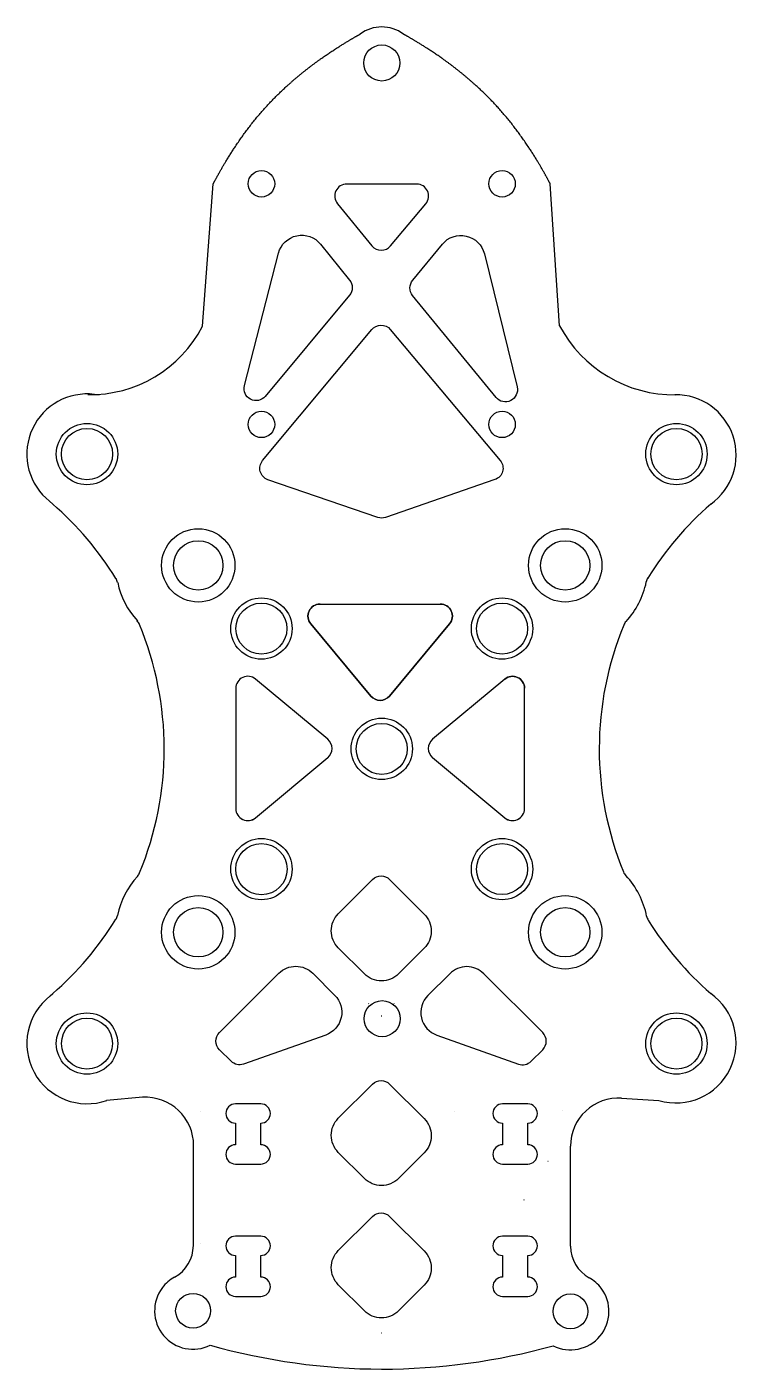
# Model space of a CAD drawing. Header units: millimetres. Extents: x -30 to 29, y -52 to 60.
import ezdxf

# ---------------------------------------------------------------- set-up
doc = ezdxf.new("R2010")
doc.units = ezdxf.units.MM
doc.layers.get('0').update_dxf_attribs({"linetype": 'CONTINUOUS'})

msp = doc.modelspace()

# ---------------------------------------------------------------- linework, layer by layer
for p, q in [((-14.9, 35.13), (-14, 46.97)), ((14.78, 35.17), (14, 46.97)), ((-28.19, 21.12), (-27.34, 20.35)), ((-5.13, 12.03), (4.87, 12.03)), ((-5.9, 10.39), (-0.9, 4.39)), ((0.64, 4.39), (5.64, 10.39)), ((-27.56, -20.54), (-27.34, -20.35)), ((-19.87, -28.96), (-22.88, -29.22)), ((15, -30.1), (15, -30.1)), ((15, -30.1), (15, -30.1)), ((15, -30.1), (15, -30.1)), ((19.94, -29.03), (23.04, -29.23)), ((-15.66, -41.29), (-15.64, -32.97)), ((15.69, -41.34), (15.69, -33.02)), ((11.83, -37.49), (11.82, -37.49)), ((0, -48.58), (-0.02, -48.58))]:
    msp.add_line(p, q)
for points in [[(-0.81, 41.81, 0.469837), (0.73, 41.8), (3.66, 45.31, 0.636691), (2.9, 46.95), (-2.91, 46.95, 0.633385), (-3.68, 45.31)], [(-5.08, 41.95), (-2.67, 38.97, -0.35776), (-2.68, 37.7), (-9.69, 29.3, -0.800532), (-11.42, 30.19), (-8.58, 41.2, -0.616081)], [(9.5, 29.21), (2.57, 37.68, -0.357817), (2.58, 38.95), (5.04, 41.95, -0.617224), (8.53, 41.15), (11.25, 30.08, -0.799092)], [(0.32, 19.24, -0.167479), (-0.33, 19.24), (-9.46, 22.37, -0.525079), (-9.9, 23.96), (-0.83, 34.85, -0.467409), (0.71, 34.86), (9.85, 23.96, -0.525849), (9.41, 22.38)], [(0.64, 4.39, -0.468375), (-0.9, 4.39), (-5.9, 10.39, -0.635878), (-5.13, 12.03), (4.87, 12.03, -0.635878), (5.64, 10.39)], [(-4.49, 0.8), (-10.49, 5.8, 0.635878), (-12.13, 5.03), (-12.13, -4.97, 0.635878), (-10.49, -5.73), (-4.49, -0.73, 0.468375)], [(10.23, -5.73, 0.635878), (11.87, -4.97), (11.87, 5.03, 0.635878), (10.23, 5.8), (4.23, 0.8, 0.468375), (4.23, -0.73)], [(0.65, -10.86), (3.53, -13.74, -0.414214), (3.53, -16.57), (1.39, -18.71, -0.414214), (-1.44, -18.71), (-3.61, -16.54, -0.414214), (-3.61, -13.71), (-0.76, -10.86, -0.414214)], [(-3.91, -20.49, -0.5513), (-4.65, -23.79), (-11.48, -26.21, -0.289241), (-12.52, -25.97), (-13.49, -25.01, -0.414214), (-13.49, -23.59), (-8.56, -18.66, -0.414214), (-5.73, -18.66)], [(13.38, -23.59), (8.48, -18.69, 0.414214), (5.65, -18.69), (3.84, -20.5, 0.5513), (4.58, -23.8), (11.37, -26.21, 0.289241), (12.41, -25.97), (13.38, -25.01, 0.414214)], [(-3.61, -33.54, -0.414214), (-3.61, -30.71), (-0.76, -27.86, -0.414214), (0.65, -27.86), (3.53, -30.74, -0.414214), (3.53, -33.57), (1.39, -35.71, -0.414214), (-1.44, -35.71)], [(-12.16, -29.51, 1), (-12.16, -31.11), (-12.16, -32.91, 1), (-12.16, -34.51), (-10.06, -34.51, 1), (-10.06, -32.91), (-10.06, -31.11, 1), (-10.06, -29.51)], [(12.14, -29.51), (10.04, -29.51, 1), (10.04, -31.11), (10.04, -32.91, 1), (10.04, -34.51), (12.14, -34.51, 1), (12.14, -32.91), (12.14, -31.11, 1)], [(11.83, -37.49), (11.82, -37.49, 0.000506)], [(-3.61, -41.71), (-0.76, -38.86, -0.414214), (0.65, -38.86), (3.53, -41.74, -0.414214), (3.53, -44.57), (1.39, -46.71, -0.414214), (-1.44, -46.71), (-3.61, -44.54, -0.414214)], [(-10.06, -40.51), (-12.16, -40.51, 1), (-12.16, -42.11), (-12.16, -43.91, 1), (-12.16, -45.51), (-10.06, -45.51, 1), (-10.06, -43.91), (-10.06, -42.11, 1)], [(12.14, -40.51), (10.04, -40.51, 1), (10.04, -42.11), (10.04, -43.91, 1), (10.04, -45.51), (12.14, -45.51, 1), (12.14, -43.91), (12.14, -42.11, 1)]]:
    msp.add_lwpolyline(points, format="xyb", close=True)
for centre, radius in [((0, 57.01), 1.5), ((-10, 46.97), 1.1), ((10, 46.97), 1.1), ((-10, 26.97), 1.1), ((10, 26.97), 1.1), ((-24.5, 24.5), 2.55), ((24.5, 24.5), 2.55), ((-24.5, 24.5), 2.13), ((24.5, 24.5), 2.13), ((-15.25, 15.25), 3.05), ((15.25, 15.25), 3.05), ((-15.25, 15.25), 2.05), ((15.25, 15.25), 2.05), ((-10, 10), 2.55), ((10, 10), 2.55), ((-10, 10), 2.12), ((10, 10), 2.12), ((0, 0), 2.55), ((0, 0), 2.12), ((-10, -10), 2.55), ((10, -10), 2.55), ((-10, -10), 2.13), ((10, -10), 2.12), ((-15.25, -15.25), 3.05), ((15.25, -15.25), 3.05), ((-15.25, -15.25), 2.05), ((15.25, -15.25), 2.05), ((0.03, -22.43), 1.5), ((-24.5, -24.5), 2.55), ((24.5, -24.5), 2.55), ((-24.5, -24.5), 2.12), ((24.5, -24.5), 2.12), ((-15.68, -46.71), 1.45), ((15.69, -46.76), 1.45)]:
    msp.add_circle(centre, radius)
for centre, radius, start, end in [((0, 57.01), 3, 53.1301, 126.8699), ((-24.25, 39.98), 10.54, 268.9494, 332.5601), ((24.31, 40.21), 10.78, 207.8626, 270.7902), ((-24.5, 24.5), 5, 78.345, 222.4962), ((24.46, 24.43), 5, -54.797, 91.0797), ((-45.04, 0), 26.96, 31.6565, 48.9912), ((45.04, 0), 26.96, 131.0088, 148.2152), ((-22.94, 13.63), 1, 11.9737, 31.6565), ((-15.23, 15.26), 6.87, 191.9737, 222.2523), ((15.25, 15.25), 6.88, 317.3092, 348.4659), ((22.97, 13.68), 1, 148.2152, 168.4659), ((-5.13, 11.03), 1, 90, 219.8056), ((-5.13, 11.03), 1, 90, 219.8056), ((4.87, 11.03), 1, -39.8056, 90), ((-21.06, 9.96), 1, 22.5695, 42.2523), ((-45.04, 0), 26.96, -22.4829, 22.5695), ((45.04, 0), 26.96, 157.5599, 202.3117), ((21.04, 9.91), 1, 137.3092, 157.5599), ((-11.13, 5.03), 1, 50.1944, 180), ((-0.13, 5.03), 1, 219.8056, 320.1944), ((-0.13, 5.03), 1, 219.8056, 320.1944), ((-5.13, 0.03), 1, -50.1944, 50.1944), ((4.87, 0.03), 1, 129.8056, 230.1944), ((-11.13, -4.97), 1, 180, 309.8056), ((10.87, -4.97), 1, -129.8056, 0), ((-15.23, -15.24), 6.87, 137.5852, 168.2489), ((-21.05, -9.93), 1, 317.5852, 337.5171), ((21.02, -9.86), 1, 202.3117, 223.1226), ((15.27, -15.24), 6.88, 11.0992, 43.1226), ((-45.04, 0), 26.96, 311.0088, 328.317), ((-22.94, -13.64), 1, 328.317, 348.2489), ((23, -13.72), 1, 191.0992, 211.9102), ((45.04, 0), 26.96, 211.9102, 228.9912), ((-24.5, -24.5), 5, 127.6883, 289.3671), ((0, -22.22), 1.5, 135, 136.4607), ((-0.06, -22.22), 1.5, 43.4556, 45), ((24.46, -24.43), 5, -106.5458, 54.7969), ((-0.06, -23.22), 1, 86.8113, 90), ((-19.64, -32.96), 4, -0.1906, 93.4018), ((19.69, -33.02), 4, 86.4076, 180), ((-17.06, -30.14), 2, -0.0036, 0.0748), ((-17.06, -30.14), 2, -0.0036, 0.0748), ((-17.06, -30.14), 2, -0.0036, 0.0748), ((-17.06, -30.14), 2, -0.0036, 0.0748), ((-17.06, -30.14), 2, -0.0036, 0.0748), ((4.04, -30.14), 2, -0.0036, 0.0748), ((4.04, -30.14), 2, -0.0036, 0.0748), ((13.83, -31.26), 3, 269.727, 270.2527), ((-17.06, -41.14), 2, -0.0036, 0.0748), ((-17.06, -41.14), 2, -0.0036, 0.0748), ((-18.66, -41.28), 3, 298.748, 359.8094), ((18.69, -41.34), 3, 180, 241.0615), ((-15.68, -46.71), 3.2, 118.748, 142.9618), ((15.69, -46.76), 3.2, 36.8476, 61.0615), ((-15.68, -46.71), 3.2, 142.9618, 296.5862), ((15.69, -46.76), 3.2, -116.7768, 36.8476), ((0.21, 2.03), 53.59, 254.3417, 269.765), ((-0.05, 2.03), 53.59, 270.0444, 285.4677)]:
    msp.add_arc(centre, radius, start, end)
at = {"extrusion": (0, 0, -1)}
for centre, radius, start, end in [((5.13, 11.03), 1, -39.8056, 90), ((-4.87, 11.03), 1, 90, 219.8056), ((-4.87, 11.03), 1, 90, 219.8056), ((-10.87, 5.03), 1, 50.1944, 180), ((0.13, 5.03), 1, 219.8056, 320.1944), ((-11.83, -33.26), 4.23, 270, 270.1161)]:
    msp.add_arc(centre, radius, start, end, dxfattribs=at)
for points in [[(-14, 46.97), (-13.84, 47.28), (-13.5, 47.91), (-12.97, 48.83), (-12.23, 50.02), (-11.23, 51.45), (-10.14, 52.81), (-8.97, 54.09), (-7.7, 55.29), (-6.35, 56.43), (-4.91, 57.49), (-3.7, 58.29), (-2.76, 58.86), (-2.12, 59.23), (-1.8, 59.41)], [(14, 46.97), (13.84, 47.28), (13.5, 47.91), (12.97, 48.83), (12.23, 50.02), (11.23, 51.45), (10.14, 52.81), (8.97, 54.09), (7.7, 55.29), (6.35, 56.43), (4.91, 57.49), (3.7, 58.29), (2.76, 58.86), (2.12, 59.23), (1.8, 59.41)]]:
    msp.add_open_spline(points, degree=5)

doc.saveas('drawing.dxf')
